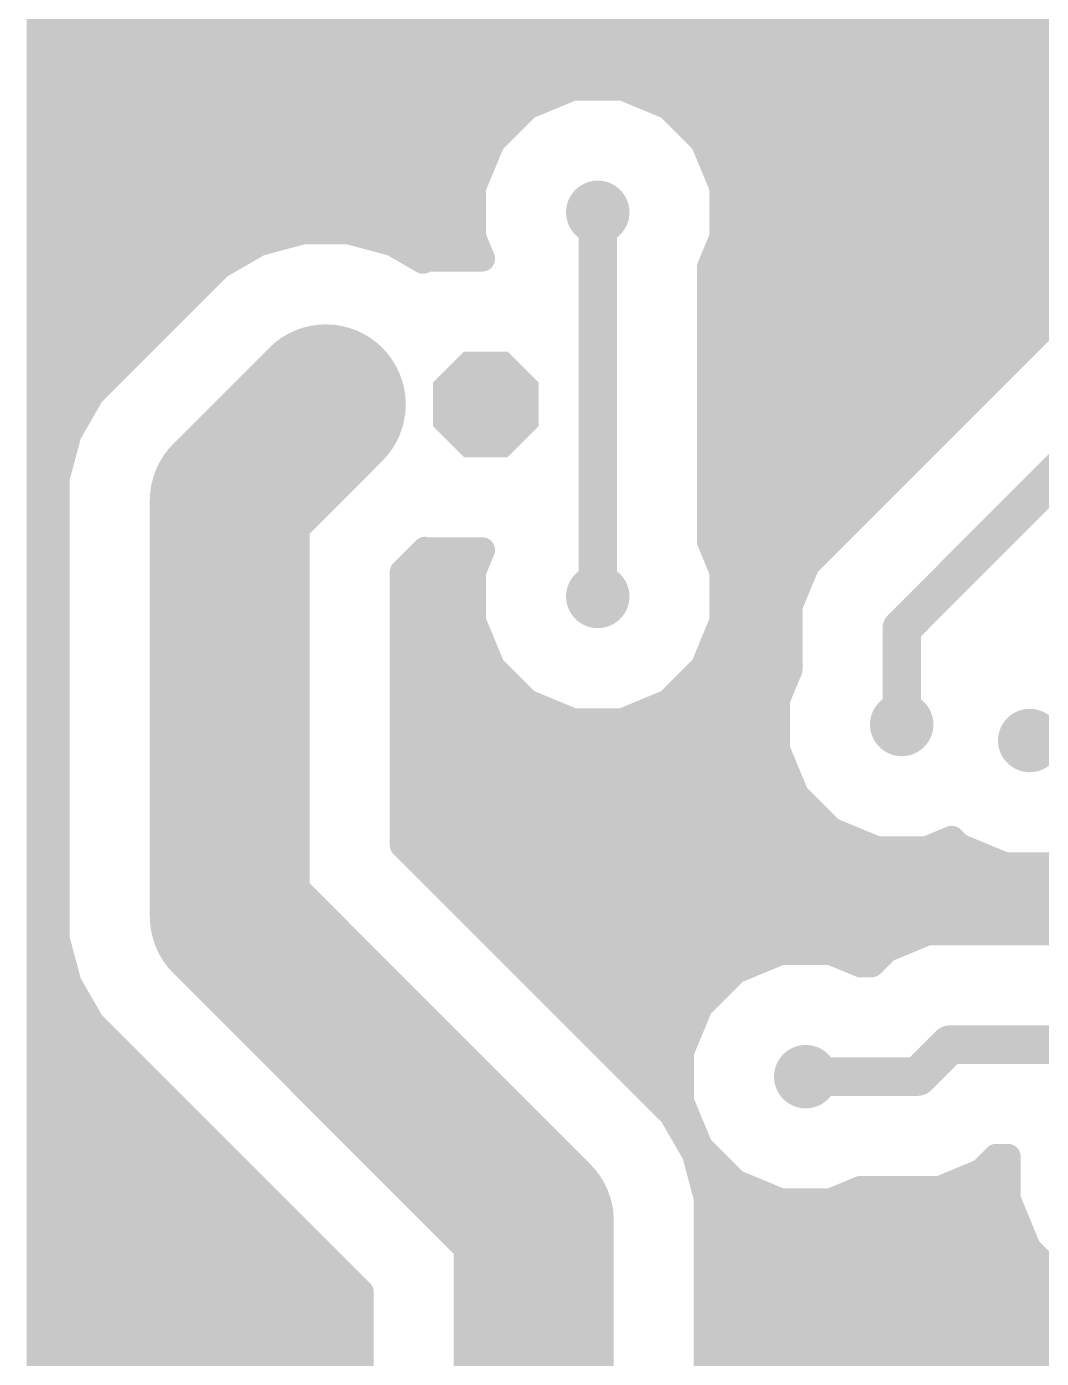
# Model space of a CAD drawing. Extents: x 0 to 141, y 0 to 150.
# Drawn here: x 56.21 to 72.32, y 102.21 to 123.34 of the extents above; entities that cross this region are included whole.
import ezdxf

# ---------------------------------------------------------------- set-up
doc = ezdxf.new("R2010")
doc.units = 0
for name, color, linetype in [('16', 175, 'CONTINUOUS'), ('17', 82, 'CONTINUOUS'), ('18', 82, 'CONTINUOUS')]:
    doc.layers.add(name, color=color, linetype=linetype)

# ---------------------------------------------------------------- blocks, each defined once
blk = doc.blocks.new('OCTAGONP')
at = {"const_width": 0.5}
blk.add_lwpolyline([(-0.25, -0.1036), (-0.25, 0.1036), (-0.1036, 0.25), (0.1036, 0.25), (0.25, 0.1036), (0.25, -0.1036), (0.1036, -0.25), (-0.1036, -0.25), (-0.25, -0.1036), (-0.25, 0.1036)], dxfattribs=at)
blk = doc.blocks.new('ROUNDV')
at = {"const_width": 0.5}
blk.add_lwpolyline([(0, -0.25, 1), (0, 0.25, 1), (0, -0.25)], format="xyb", dxfattribs=at)

msp = doc.modelspace()

# ---------------------------------------------------------------- linework, layer by layer
at = {"layer": '16'}
for points, const_width in [([(56.4132, 94.8802), (56.4132, 130.4463)], 0.4064), ([(56.4132, 123.5456), (87.1728, 123.5456)], 0.4064), ([(56.4132, 123.1392), (87.1728, 123.1392)], 0.4064), ([(56.4132, 122.7328), (87.1728, 122.7328)], 0.4064), ([(64.8849, 122.3724), (64.1585, 122.0715)], 0.4064), ([(65.6711, 122.3724), (64.8849, 122.3724)], 0.4064), ([(66.3975, 122.0715), (65.6711, 122.3724)], 0.4064), ([(56.4132, 122.3264), (64.7738, 122.3264)], 0.4064), ([(65.7822, 122.3264), (87.1728, 122.3264)], 0.4064), ([(64.1585, 122.0715), (63.6025, 121.5155)], 0.4064), ([(66.9535, 121.5155), (66.3975, 122.0715)], 0.4064), ([(56.4132, 121.92), (64.007, 121.92)], 0.4064), ([(66.549, 121.92), (87.1728, 121.92)], 0.4064), ([(56.4132, 121.5136), (63.6017, 121.5136)], 0.4064), ([(63.6025, 121.5155), (63.3016, 120.7891)], 0.4064), ([(67.2544, 120.7891), (66.9535, 121.5155)], 0.4064), ([(66.9543, 121.5136), (87.1728, 121.5136)], 0.4064), ([(56.4132, 121.1072), (63.4334, 121.1072)], 0.4064), ([(67.1227, 121.1072), (87.1728, 121.1072)], 0.4064), ([(56.4132, 120.7008), (63.3016, 120.7008)], 0.4064), ([(63.3016, 120.7891), (63.3016, 120.0029)], 0.4064), ([(67.2544, 120.0029), (67.2544, 120.7891)], 0.4064), ([(67.2544, 120.7008), (87.1728, 120.7008)], 0.4064), ([(65.278, 114.3), (65.278, 120.396)], 0.6096), ([(56.4132, 120.2944), (63.3016, 120.2944)], 0.4064), ([(67.2544, 120.2944), (87.1728, 120.2944)], 0.4064), ([(60.5988, 120.0912), (59.9012, 119.9043)], 0.4064), ([(61.3212, 120.0912), (60.5988, 120.0912)], 0.4064), ([(62.0188, 119.9043), (61.3212, 120.0912)], 0.4064), ([(56.4132, 119.888), (59.873, 119.888)], 0.4064), ([(59.9012, 119.9043), (59.2756, 119.5431)], 0.4064), ([(62.5061, 119.6229), (62.0188, 119.9043)], 0.4064), ([(62.047, 119.888), (63.3492, 119.888)], 0.4064), ([(63.3016, 120.0029), (63.4439, 119.6594)], 0.4064), ([(67.056, 119.5239), (67.2544, 120.0029)], 0.4064), ([(67.2068, 119.888), (87.1728, 119.888)], 0.4064), ([(62.5426, 119.6594), (62.5061, 119.6229)], 0.4064), ([(63.4439, 119.6594), (62.5426, 119.6594)], 0.4064), ([(56.4132, 119.4816), (59.2141, 119.4816)], 0.4064), ([(59.2756, 119.5431), (57.2409, 117.5084)], 0.4064), ([(67.056, 115.1721), (67.056, 119.5239)], 0.4064), ([(67.056, 119.4816), (87.1728, 119.4816)], 0.4064), ([(56.4132, 119.0752), (58.8077, 119.0752)], 0.4064), ([(67.056, 119.0752), (87.1728, 119.0752)], 0.4064), ([(73.0523, 118.872), (72.3988, 118.6013)], 0.4064), ([(56.4132, 118.6688), (58.4013, 118.6688)], 0.4064), ([(67.056, 118.6688), (72.5618, 118.6688)], 0.4064), ([(72.3988, 118.6013), (71.8987, 118.1012)], 0.4064), ([(59.436, 115.824), (60.96, 117.348)], 2.54), ([(56.4132, 118.2624), (57.9949, 118.2624)], 0.4064), ([(67.056, 118.2624), (72.0599, 118.2624)], 0.4064), ([(71.8987, 118.1012), (68.5967, 114.7992)], 0.4064), ([(56.4132, 117.856), (57.5885, 117.856)], 0.4064), ([(67.056, 117.856), (71.6535, 117.856)], 0.4064), ([(57.2409, 117.5084), (56.8797, 116.8828)], 0.4064), ([(56.4132, 117.4496), (57.207, 117.4496)], 0.4064), ([(67.056, 117.4496), (71.2471, 117.4496)], 0.4064), ([(70.104, 113.792), (73.406, 117.094)], 0.6096), ([(56.4132, 117.0432), (56.9723, 117.0432)], 0.4064), ([(56.8797, 116.8828), (56.6928, 116.1852)], 0.4064), ([(59.436, 109.22), (59.436, 115.824)], 2.54), ([(67.056, 117.0432), (70.8407, 117.0432)], 0.4064), ([(56.4132, 116.6368), (56.8138, 116.6368)], 0.4064), ([(67.056, 116.6368), (70.4343, 116.6368)], 0.4064), ([(56.4132, 116.2304), (56.7049, 116.2304)], 0.4064), ([(56.6928, 116.1852), (56.6928, 108.8588)], 0.4064), ([(67.056, 116.2304), (70.0279, 116.2304)], 0.4064), ([(56.4132, 115.824), (56.6928, 115.824)], 0.4064), ([(67.056, 115.824), (69.6215, 115.824)], 0.4064), ([(56.4132, 115.4176), (56.6928, 115.4176)], 0.4064), ([(67.056, 115.4176), (69.2151, 115.4176)], 0.4064), ([(56.4132, 115.0112), (56.6928, 115.0112)], 0.4064), ([(62.1792, 114.6877), (62.5353, 115.0439)], 0.4064), ([(62.5027, 115.0112), (63.4334, 115.0112)], 0.4064), ([(62.5353, 115.0439), (62.5426, 115.0366)], 0.4064), ([(62.5426, 115.0366), (63.4439, 115.0366)], 0.4064), ([(63.4439, 115.0366), (63.3016, 114.6931)], 0.4064), ([(67.2544, 114.6931), (67.056, 115.1721)], 0.4064), ([(67.1227, 115.0112), (68.8087, 115.0112)], 0.4064), ([(68.5967, 114.7992), (68.326, 114.1457)], 0.4064), ([(56.4132, 114.6048), (56.6928, 114.6048)], 0.4064), ([(62.1792, 110.3563), (62.1792, 114.6877)], 0.4064), ([(62.1792, 114.6048), (63.3016, 114.6048)], 0.4064), ([(63.3016, 114.6931), (63.3016, 113.9069)], 0.4064), ([(67.2544, 113.9069), (67.2544, 114.6931)], 0.4064), ([(67.2544, 114.6048), (68.5162, 114.6048)], 0.4064), ([(56.4132, 114.1984), (56.6928, 114.1984)], 0.4064), ([(62.1792, 114.1984), (63.3016, 114.1984)], 0.4064), ([(67.2544, 114.1984), (68.3478, 114.1984)], 0.4064), ([(68.326, 114.1457), (68.326, 113.1401)], 0.4064), ([(56.4132, 113.792), (56.6928, 113.792)], 0.4064), ([(62.1792, 113.792), (63.3492, 113.792)], 0.4064), ([(63.3016, 113.9069), (63.6025, 113.1805)], 0.4064), ([(66.9535, 113.1805), (67.2544, 113.9069)], 0.4064), ([(67.2068, 113.792), (68.326, 113.792)], 0.4064), ([(70.104, 112.268), (70.104, 113.792)], 0.6096), ([(56.4132, 113.3856), (56.6928, 113.3856)], 0.4064), ([(62.1792, 113.3856), (63.5175, 113.3856)], 0.4064), ([(67.0385, 113.3856), (68.326, 113.3856)], 0.4064), ([(63.6025, 113.1805), (64.1585, 112.6245)], 0.4064), ([(66.3975, 112.6245), (66.9535, 113.1805)], 0.4064), ([(68.326, 113.1401), (68.1276, 112.6611)], 0.4064), ([(56.4132, 112.9792), (56.6928, 112.9792)], 0.4064), ([(62.1792, 112.9792), (63.8037, 112.9792)], 0.4064), ([(66.7523, 112.9792), (68.2593, 112.9792)], 0.4064), ([(68.1276, 112.6611), (68.1276, 111.8749)], 0.4064), ([(56.4132, 112.5728), (56.6928, 112.5728)], 0.4064), ([(62.1792, 112.5728), (64.2832, 112.5728)], 0.4064), ([(64.1585, 112.6245), (64.8849, 112.3236)], 0.4064), ([(65.6711, 112.3236), (66.3975, 112.6245)], 0.4064), ([(66.2728, 112.5728), (68.1276, 112.5728)], 0.4064), ([(64.8849, 112.3236), (65.6711, 112.3236)], 0.4064), ([(56.4132, 112.1664), (56.6928, 112.1664)], 0.4064), ([(62.1792, 112.1664), (68.1276, 112.1664)], 0.4064), ([(72.136, 112.014), (77.216, 112.014)], 0.6096), ([(68.1276, 111.8749), (68.4285, 111.1485)], 0.4064), ([(56.4132, 111.76), (56.6928, 111.76)], 0.4064), ([(62.1792, 111.76), (68.1752, 111.76)], 0.4064), ([(56.4132, 111.3536), (56.6928, 111.3536)], 0.4064), ([(62.1792, 111.3536), (68.3435, 111.3536)], 0.4064), ([(68.4285, 111.1485), (68.9845, 110.5925)], 0.4064), ([(56.4132, 110.9472), (56.6928, 110.9472)], 0.4064), ([(62.1792, 110.9472), (68.6297, 110.9472)], 0.4064), ([(56.4132, 110.5408), (56.6928, 110.5408)], 0.4064), ([(62.1792, 110.5408), (69.1092, 110.5408)], 0.4064), ([(68.9845, 110.5925), (69.7109, 110.2916)], 0.4064), ([(66.4571, 106.0784), (62.1792, 110.3563)], 0.4064), ([(70.4971, 110.2916), (70.8975, 110.4574)], 0.4064), ([(70.8975, 110.4574), (71.0165, 110.3385)], 0.4064), ([(71.0165, 110.3385), (71.7429, 110.0376)], 0.4064), ([(56.4132, 110.1344), (56.6928, 110.1344)], 0.4064), ([(64.262, 104.394), (59.436, 109.22)], 2.54), ([(62.4011, 110.1344), (71.5092, 110.1344)], 0.4064), ([(69.7109, 110.2916), (70.4971, 110.2916)], 0.4064), ([(71.7429, 110.0376), (72.5291, 110.0376)], 0.4064), ([(56.4132, 109.728), (56.6928, 109.728)], 0.4064), ([(62.8075, 109.728), (87.1728, 109.728)], 0.4064), ([(56.4132, 109.3216), (56.6928, 109.3216)], 0.4064), ([(63.2139, 109.3216), (87.1728, 109.3216)], 0.4064), ([(56.4132, 108.9152), (56.6928, 108.9152)], 0.4064), ([(56.6928, 108.8588), (56.8797, 108.1612)], 0.4064), ([(63.6203, 108.9152), (70.3897, 108.9152)], 0.4064), ([(70.5123, 108.966), (69.8588, 108.6953)], 0.4064), ([(79.0937, 108.966), (70.5123, 108.966)], 0.4064), ([(68.1869, 108.6564), (67.4605, 108.3555)], 0.4064), ([(68.9731, 108.6564), (68.1869, 108.6564)], 0.4064), ([(69.4521, 108.458), (68.9731, 108.6564)], 0.4064), ([(69.8588, 108.6953), (69.6215, 108.458)], 0.4064), ([(56.4132, 108.5088), (56.7866, 108.5088)], 0.4064), ([(64.0267, 108.5088), (67.8305, 108.5088)], 0.4064), ([(69.3295, 108.5088), (69.6723, 108.5088)], 0.4064), ([(69.6215, 108.458), (69.4521, 108.458)], 0.4064), ([(67.4605, 108.3555), (66.9045, 107.7995)], 0.4064), ([(56.4132, 108.1024), (56.9137, 108.1024)], 0.4064), ([(56.8797, 108.1612), (57.2409, 107.5356)], 0.4064), ([(64.4331, 108.1024), (67.2074, 108.1024)], 0.4064), ([(66.9045, 107.7995), (66.6036, 107.0731)], 0.4064), ([(56.4132, 107.696), (57.1483, 107.696)], 0.4064), ([(64.8395, 107.696), (66.8616, 107.696)], 0.4064), ([(57.2409, 107.5356), (57.7516, 107.0249)], 0.4064), ([(56.4132, 107.2896), (57.4869, 107.2896)], 0.4064), ([(65.2459, 107.2896), (66.6933, 107.2896)], 0.4064), ([(70.358, 106.68), (70.866, 107.188)], 0.6096), ([(70.866, 107.188), (78.74, 107.188)], 0.6096), ([(57.7516, 107.0249), (61.5188, 103.2577)], 0.4064), ([(66.6036, 107.0731), (66.6036, 106.2869)], 0.4064), ([(56.4132, 106.8832), (57.8933, 106.8832)], 0.4064), ([(65.6523, 106.8832), (66.6036, 106.8832)], 0.4064), ([(68.58, 106.68), (70.358, 106.68)], 0.6096), ([(56.4132, 106.4768), (58.2997, 106.4768)], 0.4064), ([(66.0587, 106.4768), (66.6036, 106.4768)], 0.4064), ([(66.6036, 106.2869), (66.9045, 105.5605)], 0.4064), ([(56.4132, 106.0704), (58.7061, 106.0704)], 0.4064), ([(66.8183, 105.4528), (66.4571, 106.0784)], 0.4064), ([(66.4617, 106.0704), (66.6933, 106.0704)], 0.4064), ([(56.4132, 105.664), (59.1125, 105.664)], 0.4064), ([(66.6963, 105.664), (66.8616, 105.664)], 0.4064), ([(66.9045, 105.5605), (67.4605, 105.0045)], 0.4064), ([(56.4132, 105.2576), (59.5189, 105.2576)], 0.4064), ([(64.262, 96.266), (64.262, 104.394)], 2.54), ([(67.0052, 104.7552), (66.8183, 105.4528)], 0.4064), ([(66.8706, 105.2576), (67.2073, 105.2576)], 0.4064), ([(71.3652, 105.1727), (71.6025, 105.41)], 0.4064), ([(71.4501, 105.2576), (71.7908, 105.2576)], 0.4064), ([(71.6025, 105.41), (71.7908, 105.41)], 0.4064), ([(71.7908, 105.41), (71.7908, 104.7337)], 0.4064), ([(70.7117, 104.902), (71.3652, 105.1727)], 0.4064), ([(56.4132, 104.8512), (59.9253, 104.8512)], 0.4064), ([(66.9795, 104.8512), (67.8305, 104.8512)], 0.4064), ([(67.4605, 105.0045), (68.1869, 104.7036)], 0.4064), ([(68.9731, 104.7036), (69.4521, 104.902)], 0.4064), ([(69.3295, 104.8512), (71.7908, 104.8512)], 0.4064), ([(69.4521, 104.902), (70.7117, 104.902)], 0.4064), ([(67.0052, 93.1337), (67.0052, 104.7552)], 0.4064), ([(68.1869, 104.7036), (68.9731, 104.7036)], 0.4064), ([(71.7908, 104.7337), (72.114, 103.9533)], 0.4064), ([(56.4132, 104.4448), (60.3317, 104.4448)], 0.4064), ([(67.0052, 104.4448), (71.9104, 104.4448)], 0.4064), ([(56.4132, 104.0384), (60.7381, 104.0384)], 0.4064), ([(67.0052, 104.0384), (72.0788, 104.0384)], 0.4064), ([(72.114, 103.9533), (72.7113, 103.356)], 0.4064), ([(56.4132, 103.632), (61.1445, 103.632)], 0.4064), ([(67.0052, 103.632), (72.4353, 103.632)], 0.4064), ([(56.4132, 103.2256), (61.5188, 103.2256)], 0.4064), ([(61.5188, 103.2577), (61.5188, 101.3714)], 0.4064), ([(67.0052, 103.2256), (73.0262, 103.2256)], 0.4064), ([(56.4132, 102.8192), (61.5188, 102.8192)], 0.4064), ([(67.0052, 102.8192), (87.1728, 102.8192)], 0.4064), ([(56.4132, 102.4128), (61.5188, 102.4128)], 0.4064), ([(67.0052, 102.4128), (87.1728, 102.4128)], 0.4064), ([(56.4132, 102.0064), (61.5188, 102.0064)], 0.4064), ([(67.0052, 102.0064), (87.1728, 102.0064)], 0.4064)]:
    msp.add_lwpolyline(points, dxfattribs=dict(at, const_width=const_width))
for points, const_width in [([(56.4132, 123.2408, 1), (56.4132, 123.0376)], 0.2032), ([(56.4132, 122.8344, 1), (56.4132, 122.6312)], 0.2032), ([(64.8849, 122.474, 1), (64.8849, 122.2708)], 0.2032), ([(64.9237, 122.2785, 1), (64.846, 122.4663)], 0.2032), ([(65.71, 122.4663, 1), (65.6323, 122.2785)], 0.2032), ([(65.6711, 122.2708, 1), (65.6711, 122.474)], 0.2032), ([(56.4132, 122.428, 1), (56.4132, 122.2248)], 0.2032), ([(64.7738, 122.2248, 1), (64.7738, 122.428)], 0.2032), ([(65.7822, 122.428, 1), (65.7822, 122.2248)], 0.2032), ([(64.1196, 122.1654, 1), (64.1973, 121.9776)], 0.2032), ([(64.2303, 121.9997, 1), (64.0866, 122.1434)], 0.2032), ([(66.4694, 122.1434, 1), (66.3257, 121.9997)], 0.2032), ([(66.3587, 121.9776, 1), (66.4364, 122.1654)], 0.2032), ([(56.4132, 122.0216, 1), (56.4132, 121.8184)], 0.2032), ([(64.007, 121.8184, 1), (64.007, 122.0216)], 0.2032), ([(66.549, 122.0216, 1), (66.549, 121.8184)], 0.2032), ([(56.4132, 121.6152, 1), (56.4132, 121.412)], 0.2032), ([(63.5306, 121.5874, 1), (63.6743, 121.4437)], 0.2032), ([(63.6964, 121.4767, 1), (63.5086, 121.5544)], 0.2032), ([(63.6017, 121.412, 1), (63.6017, 121.6152)], 0.2032), ([(67.0474, 121.5544, 1), (66.8596, 121.4767)], 0.2032), ([(66.9543, 121.6152, 1), (66.9543, 121.412)], 0.2032), ([(66.8817, 121.4437, 1), (67.0254, 121.5874)], 0.2032), ([(56.4132, 121.2088, 1), (56.4132, 121.0056)], 0.2032), ([(63.4334, 121.0056, 1), (63.4334, 121.2088)], 0.2032), ([(67.1227, 121.2088, 1), (67.1227, 121.0056)], 0.2032), ([(56.4132, 120.8024, 1), (56.4132, 120.5992)], 0.2032), ([(63.4032, 120.7891, 1), (63.2, 120.7891)], 0.2032), ([(63.2077, 120.828, 1), (63.3955, 120.7503)], 0.2032), ([(63.3016, 120.5992, 1), (63.3016, 120.8024)], 0.2032), ([(67.356, 120.7891, 1), (67.1528, 120.7891)], 0.2032), ([(67.2544, 120.8024, 1), (67.2544, 120.5992)], 0.2032), ([(67.1605, 120.7503, 1), (67.3483, 120.828)], 0.2032), ([(65.4304, 120.396, 1), (65.1256, 120.396)], 0.3048), ([(56.4132, 120.396, 1), (56.4132, 120.1928)], 0.2032), ([(63.3016, 120.1928, 1), (63.3016, 120.396)], 0.2032), ([(67.2544, 120.396, 1), (67.2544, 120.1928)], 0.2032), ([(60.5988, 120.1928, 1), (60.5988, 119.9896)], 0.2032), ([(60.6251, 119.9931, 1), (60.5726, 120.1893)], 0.2032), ([(61.3474, 120.1893, 1), (61.2949, 119.9931)], 0.2032), ([(61.3212, 119.9896, 1), (61.3212, 120.1928)], 0.2032), ([(56.4132, 119.9896, 1), (56.4132, 119.7864)], 0.2032), ([(59.8749, 120.0024, 1), (59.9275, 119.8061)], 0.2032), ([(59.952, 119.8163, 1), (59.8504, 119.9922)], 0.2032), ([(59.873, 119.7864, 1), (59.873, 119.9896)], 0.2032), ([(62.0696, 119.9922, 1), (61.968, 119.8163)], 0.2032), ([(62.047, 119.9896, 1), (62.047, 119.7864)], 0.2032), ([(61.9925, 119.8061, 1), (62.0451, 120.0024)], 0.2032), ([(63.3955, 120.0417, 1), (63.2077, 119.964)], 0.2032), ([(63.2, 120.0029, 1), (63.4032, 120.0029)], 0.2032), ([(63.3492, 119.7864, 1), (63.3492, 119.9896)], 0.2032), ([(67.2068, 119.9896, 1), (67.2068, 119.7864)], 0.2032), ([(67.1528, 120.0029, 1), (67.356, 120.0029)], 0.2032), ([(67.3483, 119.964, 1), (67.1605, 120.0417)], 0.2032), ([(62.5426, 119.761, 1), (62.5426, 119.5578)], 0.2032), ([(62.6144, 119.5876, 1), (62.4707, 119.7312)], 0.2032), ([(63.4439, 119.5578, 1), (63.4439, 119.761)], 0.2032), ([(56.4132, 119.5832, 1), (56.4132, 119.38)], 0.2032), ([(59.2248, 119.6311, 1), (59.3264, 119.4551)], 0.2032), ([(59.3475, 119.4713, 1), (59.2038, 119.6149)], 0.2032), ([(59.2141, 119.38, 1), (59.2141, 119.5832)], 0.2032), ([(62.4343, 119.6948, 1), (62.578, 119.5511)], 0.2032), ([(62.4553, 119.5349, 1), (62.5569, 119.7109)], 0.2032), ([(63.35, 119.6205, 1), (63.5377, 119.6983)], 0.2032), ([(67.1576, 119.5239, 1), (66.9544, 119.5239)], 0.2032), ([(67.056, 119.5832, 1), (67.056, 119.38)], 0.2032), ([(66.9621, 119.5628, 1), (67.1499, 119.485)], 0.2032), ([(56.4132, 119.1768, 1), (56.4132, 118.9736)], 0.2032), ([(58.8077, 118.9736, 1), (58.8077, 119.1768)], 0.2032), ([(67.056, 119.1768, 1), (67.056, 118.9736)], 0.2032), ([(56.4132, 118.7704, 1), (56.4132, 118.5672)], 0.2032), ([(58.4013, 118.5672, 1), (58.4013, 118.7704)], 0.2032), ([(67.056, 118.7704, 1), (67.056, 118.5672)], 0.2032), ([(72.36, 118.6952, 1), (72.4377, 118.5074)], 0.2032), ([(72.4707, 118.5295, 1), (72.327, 118.6732)], 0.2032), ([(61.409, 116.899, 1), (60.511, 117.797)], 1.27), ([(56.4132, 118.364, 1), (56.4132, 118.1608)], 0.2032), ([(57.9949, 118.1608, 1), (57.9949, 118.364)], 0.2032), ([(67.056, 118.364, 1), (67.056, 118.1608)], 0.2032), ([(72.0599, 118.1608, 1), (72.0599, 118.364)], 0.2032), ([(71.8268, 118.173, 1), (71.9705, 118.0293)], 0.2032), ([(71.9705, 118.0293, 1), (71.8268, 118.173)], 0.2032), ([(56.4132, 117.9576, 1), (56.4132, 117.7544)], 0.2032), ([(57.5885, 117.7544, 1), (57.5885, 117.9576)], 0.2032), ([(67.056, 117.9576, 1), (67.056, 117.7544)], 0.2032), ([(71.6535, 117.7544, 1), (71.6535, 117.9576)], 0.2032), ([(57.3289, 117.4576, 1), (57.1529, 117.5592)], 0.2032), ([(56.4132, 117.5512, 1), (56.4132, 117.348)], 0.2032), ([(57.1691, 117.5802, 1), (57.3127, 117.4365)], 0.2032), ([(57.207, 117.348, 1), (57.207, 117.5512)], 0.2032), ([(67.056, 117.5512, 1), (67.056, 117.348)], 0.2032), ([(71.2471, 117.348, 1), (71.2471, 117.5512)], 0.2032), ([(56.4132, 117.1448, 1), (56.4132, 116.9416)], 0.2032), ([(56.9779, 116.8565, 1), (56.7816, 116.9091)], 0.2032), ([(56.9723, 116.9416, 1), (56.9723, 117.1448)], 0.2032), ([(60.071, 115.824, 1), (58.801, 115.824)], 1.27), ([(67.056, 117.1448, 1), (67.056, 116.9416)], 0.2032), ([(70.8407, 116.9416, 1), (70.8407, 117.1448)], 0.2032), ([(56.7918, 116.9336, 1), (56.9677, 116.832)], 0.2032), ([(58.987, 116.273, 1), (59.885, 115.375)], 1.27), ([(56.4132, 116.7384, 1), (56.4132, 116.5352)], 0.2032), ([(56.8138, 116.5352, 1), (56.8138, 116.7384)], 0.2032), ([(67.056, 116.7384, 1), (67.056, 116.5352)], 0.2032), ([(70.4343, 116.5352, 1), (70.4343, 116.7384)], 0.2032), ([(56.4132, 116.332, 1), (56.4132, 116.1288)], 0.2032), ([(56.7944, 116.1852, 1), (56.5912, 116.1852)], 0.2032), ([(56.5947, 116.2114, 1), (56.7909, 116.1589)], 0.2032), ([(56.7049, 116.1288, 1), (56.7049, 116.332)], 0.2032), ([(67.056, 116.332, 1), (67.056, 116.1288)], 0.2032), ([(70.0279, 116.1288, 1), (70.0279, 116.332)], 0.2032), ([(56.4132, 115.9256, 1), (56.4132, 115.7224)], 0.2032), ([(56.6928, 115.7224, 1), (56.6928, 115.9256)], 0.2032), ([(67.056, 115.9256, 1), (67.056, 115.7224)], 0.2032), ([(69.6215, 115.7224, 1), (69.6215, 115.9256)], 0.2032), ([(56.4132, 115.5192, 1), (56.4132, 115.316)], 0.2032), ([(56.6928, 115.316, 1), (56.6928, 115.5192)], 0.2032), ([(67.056, 115.5192, 1), (67.056, 115.316)], 0.2032), ([(69.2151, 115.316, 1), (69.2151, 115.5192)], 0.2032), ([(56.4132, 115.1128, 1), (56.4132, 114.9096)], 0.2032), ([(56.6928, 114.9096, 1), (56.6928, 115.1128)], 0.2032), ([(62.5027, 115.1128, 1), (62.5027, 114.9096)], 0.2032), ([(62.6072, 115.1157, 1), (62.4635, 114.972)], 0.2032), ([(62.5426, 115.1382, 1), (62.5426, 114.935)], 0.2032), ([(62.6072, 114.972, 1), (62.4635, 115.1157)], 0.2032), ([(62.4707, 114.9648, 1), (62.6144, 115.1084)], 0.2032), ([(63.5377, 114.9977, 1), (63.35, 115.0755)], 0.2032), ([(63.4334, 114.9096, 1), (63.4334, 115.1128)], 0.2032), ([(63.4439, 114.935, 1), (63.4439, 115.1382)], 0.2032), ([(67.1499, 115.211, 1), (66.9621, 115.1332)], 0.2032), ([(66.9544, 115.1721, 1), (67.1576, 115.1721)], 0.2032), ([(67.1227, 115.1128, 1), (67.1227, 114.9096)], 0.2032), ([(68.8087, 114.9096, 1), (68.8087, 115.1128)], 0.2032), ([(68.5248, 114.871, 1), (68.6685, 114.7273)], 0.2032), ([(68.6906, 114.7603, 1), (68.5028, 114.838)], 0.2032), ([(56.4132, 114.7064, 1), (56.4132, 114.5032)], 0.2032), ([(56.6928, 114.5032, 1), (56.6928, 114.7064)], 0.2032), ([(62.2808, 114.6877, 1), (62.0776, 114.6877)], 0.2032), ([(62.1074, 114.7596, 1), (62.251, 114.6159)], 0.2032), ([(62.1792, 114.7064, 1), (62.1792, 114.5032)], 0.2032), ([(63.4032, 114.6931, 1), (63.2, 114.6931)], 0.2032), ([(63.2077, 114.732, 1), (63.3955, 114.6543)], 0.2032), ([(63.3016, 114.5032, 1), (63.3016, 114.7064)], 0.2032), ([(67.356, 114.6931, 1), (67.1528, 114.6931)], 0.2032), ([(67.2544, 114.7064, 1), (67.2544, 114.5032)], 0.2032), ([(67.1605, 114.6543, 1), (67.3483, 114.732)], 0.2032), ([(68.5162, 114.5032, 1), (68.5162, 114.7064)], 0.2032), ([(56.4132, 114.3, 1), (56.4132, 114.0968)], 0.2032), ([(56.6928, 114.0968, 1), (56.6928, 114.3)], 0.2032), ([(62.1792, 114.3, 1), (62.1792, 114.0968)], 0.2032), ([(63.3016, 114.0968, 1), (63.3016, 114.3)], 0.2032), ([(65.1256, 114.3, 1), (65.4304, 114.3)], 0.3048), ([(67.2544, 114.3, 1), (67.2544, 114.0968)], 0.2032), ([(68.4276, 114.1457, 1), (68.2244, 114.1457)], 0.2032), ([(68.3478, 114.0968, 1), (68.3478, 114.3)], 0.2032), ([(68.2321, 114.1845, 1), (68.4199, 114.1068)], 0.2032), ([(56.4132, 113.8936, 1), (56.4132, 113.6904)], 0.2032), ([(56.6928, 113.6904, 1), (56.6928, 113.8936)], 0.2032), ([(62.1792, 113.8936, 1), (62.1792, 113.6904)], 0.2032), ([(63.3955, 113.9457, 1), (63.2077, 113.868)], 0.2032), ([(63.2, 113.9069, 1), (63.4032, 113.9069)], 0.2032), ([(63.3492, 113.6904, 1), (63.3492, 113.8936)], 0.2032), ([(67.2068, 113.8936, 1), (67.2068, 113.6904)], 0.2032), ([(67.1528, 113.9069, 1), (67.356, 113.9069)], 0.2032), ([(67.3483, 113.868, 1), (67.1605, 113.9457)], 0.2032), ([(68.326, 113.6904, 1), (68.326, 113.8936)], 0.2032), ([(69.9962, 113.8998, 1), (70.2118, 113.6842)], 0.3048), ([(70.2564, 113.792, 1), (69.9516, 113.792)], 0.3048), ([(56.4132, 113.4872, 1), (56.4132, 113.284)], 0.2032), ([(56.6928, 113.284, 1), (56.6928, 113.4872)], 0.2032), ([(62.1792, 113.4872, 1), (62.1792, 113.284)], 0.2032), ([(63.5175, 113.284, 1), (63.5175, 113.4872)], 0.2032), ([(67.0385, 113.4872, 1), (67.0385, 113.284)], 0.2032), ([(68.326, 113.284, 1), (68.326, 113.4872)], 0.2032), ([(63.6743, 113.2523, 1), (63.5306, 113.1086)], 0.2032), ([(63.5086, 113.1416, 1), (63.6964, 113.2193)], 0.2032), ([(66.8596, 113.2193, 1), (67.0474, 113.1416)], 0.2032), ([(67.0254, 113.1086, 1), (66.8817, 113.2523)], 0.2032), ([(68.4199, 113.1012, 1), (68.2321, 113.179)], 0.2032), ([(56.4132, 113.0808, 1), (56.4132, 112.8776)], 0.2032), ([(56.6928, 112.8776, 1), (56.6928, 113.0808)], 0.2032), ([(62.1792, 113.0808, 1), (62.1792, 112.8776)], 0.2032), ([(63.8037, 112.8776, 1), (63.8037, 113.0808)], 0.2032), ([(66.7523, 113.0808, 1), (66.7523, 112.8776)], 0.2032), ([(68.2244, 113.1401, 1), (68.4276, 113.1401)], 0.2032), ([(68.2593, 112.8776, 1), (68.2593, 113.0808)], 0.2032), ([(68.2292, 112.6611, 1), (68.026, 112.6611)], 0.2032), ([(56.4132, 112.6744, 1), (56.4132, 112.4712)], 0.2032), ([(56.6928, 112.4712, 1), (56.6928, 112.6744)], 0.2032), ([(62.1792, 112.6744, 1), (62.1792, 112.4712)], 0.2032), ([(64.1973, 112.7184, 1), (64.1196, 112.5306)], 0.2032), ([(64.0866, 112.5526, 1), (64.2303, 112.6963)], 0.2032), ([(64.2832, 112.4712, 1), (64.2832, 112.6744)], 0.2032), ([(66.2728, 112.6744, 1), (66.2728, 112.4712)], 0.2032), ([(66.3257, 112.6963, 1), (66.4694, 112.5526)], 0.2032), ([(66.4364, 112.5306, 1), (66.3587, 112.7184)], 0.2032), ([(68.0337, 112.7, 1), (68.2215, 112.6223)], 0.2032), ([(68.1276, 112.4712, 1), (68.1276, 112.6744)], 0.2032), ([(64.8849, 112.4252, 1), (64.8849, 112.222)], 0.2032), ([(64.846, 112.2297, 1), (64.9237, 112.4175)], 0.2032), ([(65.6323, 112.4175, 1), (65.71, 112.2297)], 0.2032), ([(65.6711, 112.222, 1), (65.6711, 112.4252)], 0.2032), ([(56.4132, 112.268, 1), (56.4132, 112.0648)], 0.2032), ([(56.6928, 112.0648, 1), (56.6928, 112.268)], 0.2032), ([(62.1792, 112.268, 1), (62.1792, 112.0648)], 0.2032), ([(68.1276, 112.0648, 1), (68.1276, 112.268)], 0.2032), ([(69.9516, 112.268, 1), (70.2564, 112.268)], 0.3048), ([(72.136, 112.1664, 1), (72.136, 111.8616)], 0.3048), ([(68.2215, 111.9137, 1), (68.0337, 111.836)], 0.2032), ([(56.4132, 111.8616, 1), (56.4132, 111.6584)], 0.2032), ([(56.6928, 111.6584, 1), (56.6928, 111.8616)], 0.2032), ([(62.1792, 111.8616, 1), (62.1792, 111.6584)], 0.2032), ([(68.026, 111.8749, 1), (68.2292, 111.8749)], 0.2032), ([(68.1752, 111.6584, 1), (68.1752, 111.8616)], 0.2032), ([(56.4132, 111.4552, 1), (56.4132, 111.252)], 0.2032), ([(56.6928, 111.252, 1), (56.6928, 111.4552)], 0.2032), ([(62.1792, 111.4552, 1), (62.1792, 111.252)], 0.2032), ([(68.3435, 111.252, 1), (68.3435, 111.4552)], 0.2032), ([(68.5003, 111.2203, 1), (68.3566, 111.0766)], 0.2032), ([(68.3346, 111.1096, 1), (68.5224, 111.1873)], 0.2032), ([(56.4132, 111.0488, 1), (56.4132, 110.8456)], 0.2032), ([(56.6928, 110.8456, 1), (56.6928, 111.0488)], 0.2032), ([(62.1792, 111.0488, 1), (62.1792, 110.8456)], 0.2032), ([(68.6297, 110.8456, 1), (68.6297, 111.0488)], 0.2032), ([(56.4132, 110.6424, 1), (56.4132, 110.4392)], 0.2032), ([(56.6928, 110.4392, 1), (56.6928, 110.6424)], 0.2032), ([(62.1792, 110.6424, 1), (62.1792, 110.4392)], 0.2032), ([(69.0233, 110.6864, 1), (68.9456, 110.4986)], 0.2032), ([(68.9126, 110.5206, 1), (69.0563, 110.6643)], 0.2032), ([(69.1092, 110.4392, 1), (69.1092, 110.6424)], 0.2032), ([(62.251, 110.4281, 1), (62.1074, 110.2844)], 0.2032), ([(70.9693, 110.5293, 1), (70.8257, 110.3856)], 0.2032), ([(70.9364, 110.3636, 1), (70.8586, 110.5513)], 0.2032), ([(71.0553, 110.4324, 1), (70.9776, 110.2446)], 0.2032), ([(56.4132, 110.236, 1), (56.4132, 110.0328)], 0.2032), ([(56.6928, 110.0328, 1), (56.6928, 110.236)], 0.2032), ([(59.885, 109.669, 1), (58.987, 108.771)], 1.27), ([(62.0776, 110.3563, 1), (62.2808, 110.3563)], 0.2032), ([(62.4011, 110.236, 1), (62.4011, 110.0328)], 0.2032), ([(69.7109, 110.3932, 1), (69.7109, 110.19)], 0.2032), ([(69.672, 110.1977, 1), (69.7497, 110.3855)], 0.2032), ([(70.4583, 110.3855, 1), (70.536, 110.1977)], 0.2032), ([(70.4971, 110.19, 1), (70.4971, 110.3932)], 0.2032), ([(70.9446, 110.2666, 1), (71.0883, 110.4103)], 0.2032), ([(71.5092, 110.0328, 1), (71.5092, 110.236)], 0.2032), ([(71.7429, 110.1392, 1), (71.7429, 109.936)], 0.2032), ([(71.704, 109.9437, 1), (71.7817, 110.1315)], 0.2032), ([(56.4132, 109.8296, 1), (56.4132, 109.6264)], 0.2032), ([(56.6928, 109.6264, 1), (56.6928, 109.8296)], 0.2032), ([(62.8075, 109.8296, 1), (62.8075, 109.6264)], 0.2032), ([(58.801, 109.22, 1), (60.071, 109.22)], 1.27), ([(56.4132, 109.4232, 1), (56.4132, 109.22)], 0.2032), ([(56.6928, 109.22, 1), (56.6928, 109.4232)], 0.2032), ([(63.2139, 109.4232, 1), (63.2139, 109.22)], 0.2032), ([(56.4132, 109.0168, 1), (56.4132, 108.8136)], 0.2032), ([(56.7909, 108.8851, 1), (56.5947, 108.8326)], 0.2032), ([(56.6928, 108.8136, 1), (56.6928, 109.0168)], 0.2032), ([(63.6203, 109.0168, 1), (63.6203, 108.8136)], 0.2032), ([(70.3897, 108.8136, 1), (70.3897, 109.0168)], 0.2032), ([(70.5123, 109.0676, 1), (70.5123, 108.8644)], 0.2032), ([(70.5512, 108.8721, 1), (70.4735, 109.0599)], 0.2032), ([(56.5912, 108.8588, 1), (56.7944, 108.8588)], 0.2032), ([(68.1869, 108.758, 1), (68.1869, 108.5548)], 0.2032), ([(68.2257, 108.5625, 1), (68.148, 108.7503)], 0.2032), ([(69.012, 108.7503, 1), (68.9343, 108.5625)], 0.2032), ([(68.9731, 108.5548, 1), (68.9731, 108.758)], 0.2032), ([(69.82, 108.7892, 1), (69.8977, 108.6014)], 0.2032), ([(69.9307, 108.6235, 1), (69.787, 108.7672)], 0.2032), ([(56.4132, 108.6104, 1), (56.4132, 108.4072)], 0.2032), ([(56.7866, 108.4072, 1), (56.7866, 108.6104)], 0.2032), ([(64.0267, 108.6104, 1), (64.0267, 108.4072)], 0.2032), ([(67.8305, 108.4072, 1), (67.8305, 108.6104)], 0.2032), ([(69.3295, 108.6104, 1), (69.3295, 108.4072)], 0.2032), ([(69.4521, 108.5596, 1), (69.4521, 108.3564)], 0.2032), ([(69.4132, 108.3641, 1), (69.491, 108.5519)], 0.2032), ([(69.5497, 108.5298, 1), (69.6934, 108.3862)], 0.2032), ([(69.6215, 108.3564, 1), (69.6215, 108.5596)], 0.2032), ([(69.6723, 108.4072, 1), (69.6723, 108.6104)], 0.2032), ([(67.4216, 108.4494, 1), (67.4993, 108.2616)], 0.2032), ([(67.5323, 108.2837, 1), (67.3886, 108.4274)], 0.2032), ([(56.4132, 108.204, 1), (56.4132, 108.0008)], 0.2032), ([(56.9677, 108.212, 1), (56.7918, 108.1104)], 0.2032), ([(56.7816, 108.1349, 1), (56.9779, 108.1875)], 0.2032), ([(56.9137, 108.0008, 1), (56.9137, 108.204)], 0.2032), ([(64.4331, 108.204, 1), (64.4331, 108.0008)], 0.2032), ([(67.2074, 108.0008, 1), (67.2074, 108.204)], 0.2032), ([(66.9984, 107.7607, 1), (66.8106, 107.8384)], 0.2032), ([(56.4132, 107.7976, 1), (56.4132, 107.5944)], 0.2032), ([(57.1483, 107.5944, 1), (57.1483, 107.7976)], 0.2032), ([(64.8395, 107.7976, 1), (64.8395, 107.5944)], 0.2032), ([(66.8326, 107.8714, 1), (66.9763, 107.7277)], 0.2032), ([(66.8616, 107.5944, 1), (66.8616, 107.7976)], 0.2032), ([(57.3127, 107.6075, 1), (57.1691, 107.4638)], 0.2032), ([(57.1529, 107.4848, 1), (57.3289, 107.5864)], 0.2032), ([(56.4132, 107.3912, 1), (56.4132, 107.188)], 0.2032), ([(57.4869, 107.188, 1), (57.4869, 107.3912)], 0.2032), ([(65.2459, 107.3912, 1), (65.2459, 107.188)], 0.2032), ([(66.6933, 107.188, 1), (66.6933, 107.3912)], 0.2032), ([(70.866, 107.3404, 1), (70.866, 107.0356)], 0.3048), ([(70.9738, 107.0802, 1), (70.7582, 107.2958)], 0.3048), ([(57.8235, 107.0967, 1), (57.6798, 106.9531)], 0.2032), ([(57.6798, 106.9531, 1), (57.8235, 107.0967)], 0.2032), ([(66.7052, 107.0731, 1), (66.502, 107.0731)], 0.2032), ([(66.5097, 107.112, 1), (66.6975, 107.0343)], 0.2032), ([(56.4132, 106.9848, 1), (56.4132, 106.7816)], 0.2032), ([(57.8933, 106.7816, 1), (57.8933, 106.9848)], 0.2032), ([(65.6523, 106.9848, 1), (65.6523, 106.7816)], 0.2032), ([(66.6036, 106.7816, 1), (66.6036, 106.9848)], 0.2032), ([(68.58, 106.8324, 1), (68.58, 106.5276)], 0.3048), ([(70.2502, 106.7878, 1), (70.4658, 106.5722)], 0.3048), ([(70.358, 106.5276, 1), (70.358, 106.8324)], 0.3048), ([(56.4132, 106.5784, 1), (56.4132, 106.3752)], 0.2032), ([(58.2997, 106.3752, 1), (58.2997, 106.5784)], 0.2032), ([(66.0587, 106.5784, 1), (66.0587, 106.3752)], 0.2032), ([(66.6036, 106.3752, 1), (66.6036, 106.5784)], 0.2032), ([(66.6975, 106.3257, 1), (66.5097, 106.248)], 0.2032), ([(66.502, 106.2869, 1), (66.7052, 106.2869)], 0.2032), ([(56.4132, 106.172, 1), (56.4132, 105.9688)], 0.2032), ([(58.7061, 105.9688, 1), (58.7061, 106.172)], 0.2032), ([(66.5451, 106.1292, 1), (66.3691, 106.0276)], 0.2032), ([(66.4617, 106.172, 1), (66.4617, 105.9688)], 0.2032), ([(66.3853, 106.0065, 1), (66.5289, 106.1502)], 0.2032), ([(66.6933, 105.9688, 1), (66.6933, 106.172)], 0.2032), ([(56.4132, 105.7656, 1), (56.4132, 105.5624)], 0.2032), ([(59.1125, 105.5624, 1), (59.1125, 105.7656)], 0.2032), ([(66.6963, 105.7656, 1), (66.6963, 105.5624)], 0.2032), ([(66.9763, 105.6323, 1), (66.8326, 105.4886)], 0.2032), ([(66.8106, 105.5216, 1), (66.9984, 105.5993)], 0.2032), ([(66.8616, 105.5624, 1), (66.8616, 105.7656)], 0.2032), ([(56.4132, 105.3592, 1), (56.4132, 105.156)], 0.2032), ([(59.5189, 105.156, 1), (59.5189, 105.3592)], 0.2032), ([(64.897, 104.394, 1), (63.627, 104.394)], 1.27), ([(63.813, 103.945, 1), (64.711, 104.843)], 1.27), ([(66.9164, 105.4791, 1), (66.7201, 105.4265)], 0.2032), ([(66.7303, 105.402, 1), (66.9062, 105.5036)], 0.2032), ([(66.8706, 105.3592, 1), (66.8706, 105.156)], 0.2032), ([(67.2073, 105.156, 1), (67.2073, 105.3592)], 0.2032), ([(71.4501, 105.3592, 1), (71.4501, 105.156)], 0.2032), ([(71.6025, 105.5116, 1), (71.6025, 105.3084)], 0.2032), ([(71.6743, 105.3382, 1), (71.5306, 105.4818)], 0.2032), ([(71.8924, 105.41, 1), (71.6892, 105.41)], 0.2032), ([(71.7908, 105.3084, 1), (71.7908, 105.5116)], 0.2032), ([(71.7908, 105.156, 1), (71.7908, 105.3592)], 0.2032), ([(71.2933, 105.2445, 1), (71.437, 105.1008)], 0.2032), ([(71.404, 105.0788, 1), (71.3263, 105.2666)], 0.2032), ([(56.4132, 104.9528, 1), (56.4132, 104.7496)], 0.2032), ([(59.9253, 104.7496, 1), (59.9253, 104.9528)], 0.2032), ([(66.9795, 104.9528, 1), (66.9795, 104.7496)], 0.2032), ([(67.4993, 105.0984, 1), (67.4216, 104.9106)], 0.2032), ([(67.3886, 104.9326, 1), (67.5323, 105.0763)], 0.2032), ([(67.8305, 104.7496, 1), (67.8305, 104.9528)], 0.2032), ([(69.3295, 104.9528, 1), (69.3295, 104.7496)], 0.2032), ([(69.4521, 105.0036, 1), (69.4521, 104.8004)], 0.2032), ([(69.491, 104.8081, 1), (69.4132, 104.9959)], 0.2032), ([(70.6728, 104.9959, 1), (70.7505, 104.8081)], 0.2032), ([(70.7117, 104.8004, 1), (70.7117, 105.0036)], 0.2032), ([(71.7908, 104.7496, 1), (71.7908, 104.9528)], 0.2032), ([(67.1068, 104.7552, 1), (66.9036, 104.7552)], 0.2032), ([(66.9071, 104.7289, 1), (67.1033, 104.7814)], 0.2032), ([(68.1869, 104.8052, 1), (68.1869, 104.602)], 0.2032), ([(68.148, 104.6097, 1), (68.2257, 104.7975)], 0.2032), ([(68.9343, 104.7975, 1), (69.012, 104.6097)], 0.2032), ([(68.9731, 104.602, 1), (68.9731, 104.8052)], 0.2032), ([(71.8847, 104.7725, 1), (71.6969, 104.6948)], 0.2032), ([(71.6892, 104.7337, 1), (71.8924, 104.7337)], 0.2032), ([(56.4132, 104.5464, 1), (56.4132, 104.3432)], 0.2032), ([(60.3317, 104.3432, 1), (60.3317, 104.5464)], 0.2032), ([(67.0052, 104.5464, 1), (67.0052, 104.3432)], 0.2032), ([(71.9104, 104.3432, 1), (71.9104, 104.5464)], 0.2032), ([(56.4132, 104.14, 1), (56.4132, 103.9368)], 0.2032), ([(60.7381, 103.9368, 1), (60.7381, 104.14)], 0.2032), ([(67.0052, 104.14, 1), (67.0052, 103.9368)], 0.2032), ([(72.0788, 103.9368, 1), (72.0788, 104.14)], 0.2032), ([(72.1859, 104.0251, 1), (72.0422, 103.8815)], 0.2032), ([(72.0202, 103.9144, 1), (72.2079, 103.9922)], 0.2032), ([(56.4132, 103.7336, 1), (56.4132, 103.5304)], 0.2032), ([(61.1445, 103.5304, 1), (61.1445, 103.7336)], 0.2032), ([(67.0052, 103.7336, 1), (67.0052, 103.5304)], 0.2032), ([(56.4132, 103.3272, 1), (56.4132, 103.124)], 0.2032), ([(61.6204, 103.2577, 1), (61.4172, 103.2577)], 0.2032), ([(61.447, 103.1859, 1), (61.5906, 103.3296)], 0.2032), ([(61.5188, 103.124, 1), (61.5188, 103.3272)], 0.2032), ([(67.0052, 103.3272, 1), (67.0052, 103.124)], 0.2032), ([(56.4132, 102.9208, 1), (56.4132, 102.7176)], 0.2032), ([(61.5188, 102.7176, 1), (61.5188, 102.9208)], 0.2032), ([(67.0052, 102.9208, 1), (67.0052, 102.7176)], 0.2032), ([(56.4132, 102.5144, 1), (56.4132, 102.3112)], 0.2032), ([(61.5188, 102.3112, 1), (61.5188, 102.5144)], 0.2032), ([(67.0052, 102.5144, 1), (67.0052, 102.3112)], 0.2032), ([(56.4132, 102.108, 1), (56.4132, 101.9048)], 0.2032), ([(61.5188, 101.9048, 1), (61.5188, 102.108)], 0.2032), ([(67.0052, 102.108, 1), (67.0052, 101.9048)], 0.2032)]:
    msp.add_lwpolyline(points, format="xyb", dxfattribs=dict(at, const_width=const_width))

# ---------------------------------------------------------------- block references
at = {"layer": '17', "xscale": 1.6764, "yscale": 1.6764, "rotation": 180}
for p in [(60.96, 117.348), (63.5, 117.348)]:
    msp.add_blockref('OCTAGONP', p, dxfattribs=at)
at = {"layer": '18', "xscale": 1.0064, "yscale": 1.0064}
for p in [(65.278, 120.396), (65.278, 114.3), (70.104, 112.268), (72.136, 112.014), (68.58, 106.68)]:
    msp.add_blockref('ROUNDV', p, dxfattribs=at)

doc.saveas('drawing.dxf')
